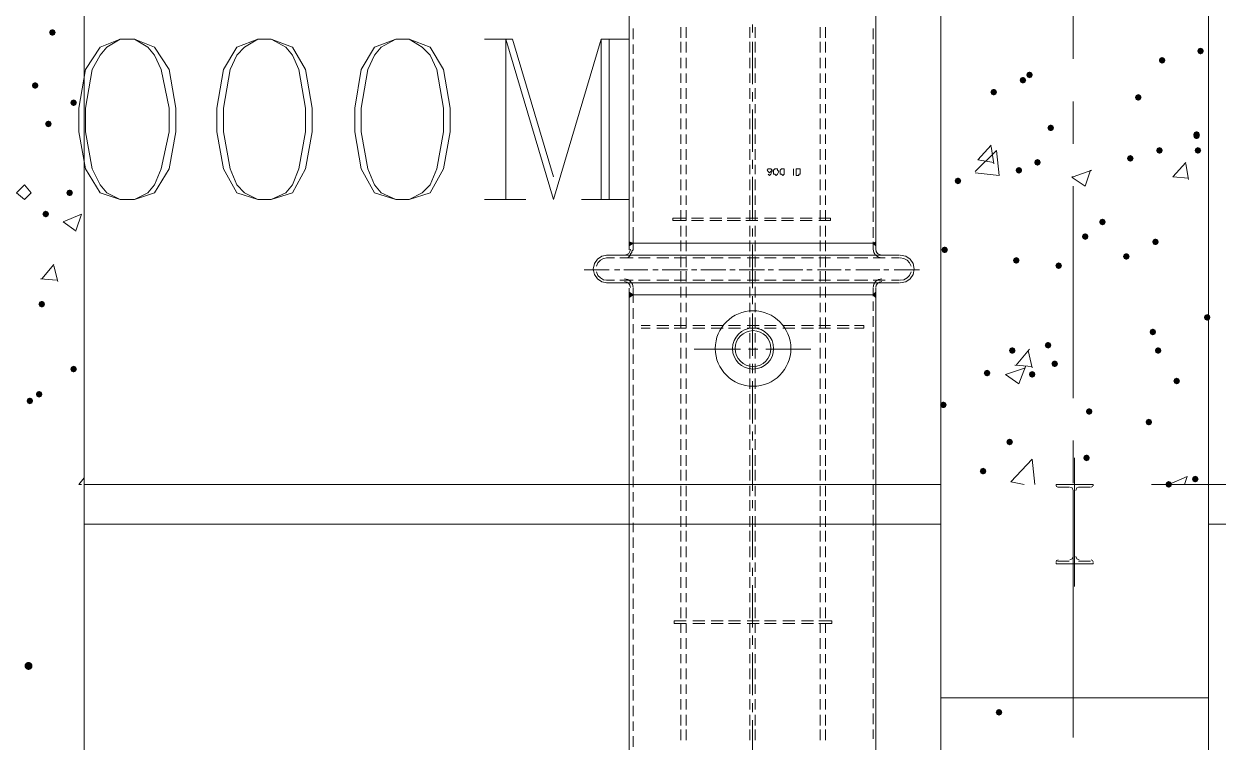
# Model space of a CAD drawing. Header units: millimetres. Extents: x 29 to 95071, y 20 to 67221.
# Drawn here: x 6480 to 10945, y 31690 to 34376 of the extents above; entities that cross this region are included whole.
import ezdxf

# ---------------------------------------------------------------- set-up
doc = ezdxf.new("R2010")
doc.units = ezdxf.units.MM

msp = doc.modelspace()

# ---------------------------------------------------------------- hatches: boundary and pattern name
h = msp.add_hatch(color=7)
h.dxf.hatch_style = 2
h.paths.add_polyline_path([(6586.6, 34331.4), (6577.9, 34335.1), (6574.2, 34343.8), (6577.9, 34352.6), (6586.6, 34356.2), (6595.4, 34352.6), (6599, 34343.8), (6595.4, 34335.1)])
h = msp.add_hatch(color=7)
h.dxf.hatch_style = 2
h.paths.add_polyline_path([(10735.2, 34227.3), (10726.5, 34231), (10722.8, 34239.7), (10726.5, 34248.5), (10735.2, 34252.1), (10744, 34248.5), (10747.6, 34239.7), (10744, 34231)])
h = msp.add_hatch(color=7)
h.dxf.hatch_style = 2
h.paths.add_polyline_path([(10879, 34262), (10870.2, 34265.7), (10866.6, 34274.4), (10870.2, 34283.2), (10879, 34286.8), (10887.7, 34283.2), (10891.4, 34274.4), (10887.7, 34265.7)])
h = msp.add_hatch(color=7)
h.dxf.hatch_style = 2
h.paths.add_polyline_path([(6522.2, 34133.2), (6513.4, 34136.8), (6509.8, 34145.6), (6513.4, 34154.3), (6522.2, 34157.9), (6530.9, 34154.3), (6534.6, 34145.6), (6530.9, 34136.8)])
h = msp.add_hatch(color=7)
h.dxf.hatch_style = 2
h.paths.add_polyline_path([(10214.8, 34153), (10206, 34156.6), (10202.4, 34165.4), (10206, 34174.1), (10214.8, 34177.8), (10223.5, 34174.1), (10227.2, 34165.4), (10223.5, 34156.6)])
h = msp.add_hatch(color=7)
h.dxf.hatch_style = 2
h.paths.add_polyline_path([(10239.6, 34172.8), (10230.8, 34176.5), (10227.2, 34185.2), (10230.8, 34194), (10239.6, 34197.6), (10248.3, 34194), (10252, 34185.2), (10248.3, 34176.5)])
h = msp.add_hatch(color=7)
h.dxf.hatch_style = 2
h.paths.add_polyline_path([(10105.7, 34108.4), (10097, 34112), (10093.4, 34120.8), (10097, 34129.5), (10105.7, 34133.2), (10114.5, 34129.5), (10118.1, 34120.8), (10114.5, 34112)])
h = msp.add_hatch(color=7)
h.dxf.hatch_style = 2
h.paths.add_polyline_path([(10646, 34088.6), (10637.3, 34092.2), (10633.6, 34100.9), (10637.3, 34109.7), (10646, 34113.3), (10654.8, 34109.7), (10658.4, 34100.9), (10654.8, 34092.2)])
h = msp.add_hatch(color=7)
h.dxf.hatch_style = 2
h.paths.add_polyline_path([(6665.9, 34068.7), (6657.2, 34072.4), (6653.5, 34081.1), (6657.2, 34089.9), (6665.9, 34093.5), (6674.7, 34089.9), (6678.3, 34081.1), (6674.7, 34072.4)])
h = msp.add_hatch(color=7)
h.dxf.hatch_style = 2
h.paths.add_polyline_path([(6571.7, 33989.4), (6563, 33993.1), (6559.3, 34001.8), (6563, 34010.6), (6571.7, 34014.2), (6580.5, 34010.6), (6584.1, 34001.8), (6580.5, 33993.1)])
h = msp.add_hatch(color=7)
h.dxf.hatch_style = 2
h.paths.add_polyline_path([(10318.9, 33974.6), (10310.1, 33978.2), (10306.5, 33986.9), (10310.1, 33995.7), (10318.9, 33999.3), (10327.6, 33995.7), (10331.3, 33986.9), (10327.6, 33978.2)])
h = msp.add_hatch(color=7)
h.dxf.hatch_style = 2
h.paths.add_polyline_path([(10864.1, 33949.8), (10855.3, 33953.4), (10851.7, 33962.2), (10855.3, 33970.9), (10864.1, 33974.6), (10872.9, 33970.9), (10876.5, 33962.2), (10872.9, 33953.4)])
h = msp.add_hatch(color=7)
h.dxf.hatch_style = 2
h.paths.add_polyline_path([(10864.1, 33944.8), (10855.3, 33948.5), (10851.7, 33957.2), (10855.3, 33966), (10864.1, 33969.6), (10872.9, 33966), (10876.5, 33957.2), (10872.9, 33948.5)])
h = msp.add_hatch(color=7)
h.dxf.hatch_style = 2
h.paths.add_polyline_path([(10725.3, 33890.3), (10716.6, 33893.9), (10712.9, 33902.7), (10716.6, 33911.4), (10725.3, 33915.1), (10734.1, 33911.4), (10737.7, 33902.7), (10734.1, 33893.9)])
h = msp.add_hatch(color=7)
h.dxf.hatch_style = 2
h.paths.add_polyline_path([(10869.1, 33890.3), (10860.3, 33893.9), (10856.7, 33902.7), (10860.3, 33911.4), (10869.1, 33915.1), (10877.8, 33911.4), (10881.4, 33902.7), (10877.8, 33893.9)])
h = msp.add_hatch(color=7)
h.dxf.hatch_style = 2
h.paths.add_polyline_path([(10269.3, 33845.7), (10260.6, 33849.3), (10256.9, 33858.1), (10260.6, 33866.8), (10269.3, 33870.5), (10278.1, 33866.8), (10281.7, 33858.1), (10278.1, 33849.3)])
h = msp.add_hatch(color=7)
h.dxf.hatch_style = 2
h.paths.add_polyline_path([(10616.3, 33860.6), (10607.5, 33864.2), (10603.9, 33872.9), (10607.5, 33881.7), (10616.3, 33885.3), (10625, 33881.7), (10628.7, 33872.9), (10625, 33864.2)])
h = msp.add_hatch(color=7)
h.dxf.hatch_style = 2
h.paths.add_polyline_path([(9971.9, 33776.3), (9963.2, 33779.9), (9959.5, 33788.7), (9963.2, 33797.4), (9971.9, 33801.1), (9980.7, 33797.4), (9984.3, 33788.7), (9980.7, 33779.9)])
h = msp.add_hatch(color=7)
h.dxf.hatch_style = 2
h.paths.add_polyline_path([(10199.9, 33815.9), (10191.2, 33819.6), (10187.5, 33828.3), (10191.2, 33837.1), (10199.9, 33840.7), (10208.7, 33837.1), (10212.3, 33828.3), (10208.7, 33819.6)])
h = msp.add_hatch(color=7)
h.dxf.hatch_style = 2
h.paths.add_polyline_path([(6651, 33731.7), (6642.3, 33735.3), (6638.6, 33744.1), (6642.3, 33752.8), (6651, 33756.5), (6659.8, 33752.8), (6663.4, 33744.1), (6659.8, 33735.3)])
h = msp.add_hatch(color=7)
h.dxf.hatch_style = 2
h.paths.add_polyline_path([(6561.8, 33652.4), (6553.1, 33656), (6549.4, 33664.8), (6553.1, 33673.5), (6561.8, 33677.2), (6570.6, 33673.5), (6574.2, 33664.8), (6570.6, 33656)])
h = msp.add_hatch(color=7)
h.dxf.hatch_style = 2
h.paths.add_polyline_path([(10512.2, 33622.6), (10503.4, 33626.3), (10499.8, 33635), (10503.4, 33643.8), (10512.2, 33647.4), (10520.9, 33643.8), (10524.6, 33635), (10520.9, 33626.3)])
h = msp.add_hatch(color=7)
h.dxf.hatch_style = 2
h.paths.add_polyline_path([(10447.7, 33568.1), (10439, 33571.8), (10435.4, 33580.5), (10439, 33589.3), (10447.7, 33592.9), (10456.5, 33589.3), (10460.1, 33580.5), (10456.5, 33571.8)])
h = msp.add_hatch(color=7)
h.paths.add_polyline_path([(8742.7, 33560.7), (8757.6, 33555.7), (8742.7, 33555.7)])
h.paths.add_polyline_path([(8757.6, 33555.7), (8742.7, 33555.7), (8742.7, 33545.8)])
h = msp.add_hatch(color=7)
h.paths.add_polyline_path([(9664.6, 33560.7), (9664.6, 33555.7), (9654.7, 33555.7)])
h.paths.add_polyline_path([(9664.6, 33555.7), (9654.7, 33555.7), (9664.6, 33545.8)])
h = msp.add_hatch(color=7)
h.dxf.hatch_style = 2
h.paths.add_polyline_path([(9922.4, 33518.5), (9913.6, 33522.2), (9910, 33530.9), (9913.6, 33539.7), (9922.4, 33543.3), (9931.1, 33539.7), (9934.7, 33530.9), (9931.1, 33522.2)])
h = msp.add_hatch(color=7)
h.dxf.hatch_style = 2
h.paths.add_polyline_path([(10710.4, 33548.3), (10701.7, 33551.9), (10698.1, 33560.7), (10701.7, 33569.4), (10710.4, 33573.1), (10719.2, 33569.4), (10722.8, 33560.7), (10719.2, 33551.9)])
h = msp.add_hatch(color=7)
h.dxf.hatch_style = 2
h.paths.add_polyline_path([(10190, 33478.9), (10181.3, 33482.5), (10177.6, 33491.3), (10181.3, 33500), (10190, 33503.7), (10198.8, 33500), (10202.4, 33491.3), (10198.8, 33482.5)])
h = msp.add_hatch(color=7)
h.dxf.hatch_style = 2
h.paths.add_polyline_path([(10601.4, 33493.8), (10592.7, 33497.4), (10589, 33506.2), (10592.7, 33514.9), (10601.4, 33518.5), (10610.2, 33514.9), (10613.8, 33506.2), (10610.2, 33497.4)])
h = msp.add_hatch(color=7)
h.dxf.hatch_style = 2
h.paths.add_polyline_path([(10348.6, 33459.1), (10339.9, 33462.7), (10336.2, 33471.5), (10339.9, 33480.2), (10348.6, 33483.9), (10357.4, 33480.2), (10361, 33471.5), (10357.4, 33462.7)])
h = msp.add_hatch(color=7)
h.paths.add_polyline_path([(8742.7, 33372.3), (8757.6, 33362.4), (8742.7, 33362.4)])
h.paths.add_polyline_path([(8757.6, 33362.4), (8742.7, 33362.4), (8742.7, 33352.5)])
h = msp.add_hatch(color=7)
h.paths.add_polyline_path([(9664.6, 33372.3), (9664.6, 33362.4), (9654.7, 33362.4)])
h.paths.add_polyline_path([(9664.6, 33362.4), (9654.7, 33362.4), (9664.6, 33352.5)])
h = msp.add_hatch(color=7)
h.dxf.hatch_style = 2
h.paths.add_polyline_path([(6547, 33315.3), (6538.2, 33319), (6534.6, 33327.7), (6538.2, 33336.5), (6547, 33340.1), (6555.7, 33336.5), (6559.3, 33327.7), (6555.7, 33319)])
h = msp.add_hatch(color=7)
h.dxf.hatch_style = 2
h.paths.add_polyline_path([(10903.8, 33265.8), (10895, 33269.4), (10891.4, 33278.2), (10895, 33286.9), (10903.8, 33290.5), (10912.5, 33286.9), (10916.1, 33278.2), (10912.5, 33269.4)])
h = msp.add_hatch(color=7)
h.dxf.hatch_style = 2
h.paths.add_polyline_path([(10700.5, 33211.2), (10691.8, 33214.9), (10688.1, 33223.6), (10691.8, 33232.4), (10700.5, 33236), (10709.3, 33232.4), (10712.9, 33223.6), (10709.3, 33214.9)])
h = msp.add_hatch(color=7)
h.dxf.hatch_style = 2
h.paths.add_polyline_path([(10309, 33161.7), (10300.2, 33165.3), (10296.6, 33174.1), (10300.2, 33182.8), (10309, 33186.5), (10317.7, 33182.8), (10321.4, 33174.1), (10317.7, 33165.3)])
h = msp.add_hatch(color=7)
h.dxf.hatch_style = 2
h.paths.add_polyline_path([(10175.1, 33141.9), (10166.4, 33145.5), (10162.7, 33154.2), (10166.4, 33163), (10175.1, 33166.6), (10183.9, 33163), (10187.5, 33154.2), (10183.9, 33145.5)])
h = msp.add_hatch(color=7)
h.dxf.hatch_style = 2
h.paths.add_polyline_path([(10720.4, 33141.9), (10711.6, 33145.5), (10708, 33154.2), (10711.6, 33163), (10720.4, 33166.6), (10729.1, 33163), (10732.8, 33154.2), (10729.1, 33145.5)])
h = msp.add_hatch(color=7)
h.dxf.hatch_style = 2
h.paths.add_polyline_path([(6665.9, 33072.5), (6657.2, 33076.1), (6653.5, 33084.9), (6657.2, 33093.6), (6665.9, 33097.2), (6674.7, 33093.6), (6678.3, 33084.9), (6674.7, 33076.1)])
h = msp.add_hatch(color=7)
h.dxf.hatch_style = 2
h.paths.add_polyline_path([(10333.7, 33092.3), (10325, 33095.9), (10321.4, 33104.7), (10325, 33113.4), (10333.7, 33117.1), (10342.5, 33113.4), (10346.1, 33104.7), (10342.5, 33095.9)])
h = msp.add_hatch(color=7)
h.dxf.hatch_style = 2
h.paths.add_polyline_path([(10081, 33057.6), (10072.2, 33061.2), (10068.6, 33070), (10072.2, 33078.7), (10081, 33082.4), (10089.7, 33078.7), (10093.4, 33070), (10089.7, 33061.2)])
h = msp.add_hatch(color=7)
h.dxf.hatch_style = 2
h.paths.add_polyline_path([(10249.5, 33052.6), (10240.7, 33056.3), (10237.1, 33065), (10240.7, 33073.8), (10249.5, 33077.4), (10258.2, 33073.8), (10261.9, 33065), (10258.2, 33056.3)])
h = msp.add_hatch(color=7)
h.dxf.hatch_style = 2
h.paths.add_polyline_path([(10789.8, 33027.9), (10781, 33031.5), (10777.4, 33040.2), (10781, 33049), (10789.8, 33052.6), (10798.5, 33049), (10802.1, 33040.2), (10798.5, 33031.5)])
h = msp.add_hatch(color=7)
h.dxf.hatch_style = 2
h.paths.add_polyline_path([(6537, 32978.3), (6528.3, 32981.9), (6524.6, 32990.7), (6528.3, 32999.4), (6537, 33003.1), (6545.8, 32999.4), (6549.4, 32990.7), (6545.8, 32981.9)])
h = msp.add_hatch(color=7)
h.dxf.hatch_style = 2
h.paths.add_polyline_path([(6502.3, 32953.5), (6493.6, 32957.1), (6490, 32965.9), (6493.6, 32974.6), (6502.3, 32978.3), (6511.1, 32974.6), (6514.7, 32965.9), (6511.1, 32957.1)])
h = msp.add_hatch(color=7)
h.dxf.hatch_style = 2
h.paths.add_polyline_path([(9917.4, 32938.6), (9908.6, 32942.3), (9905, 32951), (9908.6, 32959.8), (9917.4, 32963.4), (9926.2, 32959.8), (9929.8, 32951), (9926.2, 32942.3)])
h = msp.add_hatch(color=7)
h.dxf.hatch_style = 2
h.paths.add_polyline_path([(10462.6, 32913.9), (10453.9, 32917.5), (10450.2, 32926.2), (10453.9, 32935), (10462.6, 32938.6), (10471.4, 32935), (10475, 32926.2), (10471.4, 32917.5)])
h = msp.add_hatch(color=7)
h.dxf.hatch_style = 2
h.paths.add_polyline_path([(10685.7, 32874.2), (10676.9, 32877.8), (10673.3, 32886.6), (10676.9, 32895.3), (10685.7, 32899), (10694.4, 32895.3), (10698.1, 32886.6), (10694.4, 32877.8)])
h = msp.add_hatch(color=7)
h.dxf.hatch_style = 2
h.paths.add_polyline_path([(10165.2, 32799.9), (10156.5, 32803.5), (10152.8, 32812.2), (10156.5, 32821), (10165.2, 32824.6), (10174, 32821), (10177.6, 32812.2), (10174, 32803.5)])
h = msp.add_hatch(color=7)
h.dxf.hatch_style = 2
h.paths.add_polyline_path([(10452.7, 32740.4), (10444, 32744), (10440.3, 32752.8), (10444, 32761.5), (10452.7, 32765.2), (10461.5, 32761.5), (10465.1, 32752.8), (10461.5, 32744)])
h = msp.add_hatch(color=7)
h.dxf.hatch_style = 2
h.paths.add_polyline_path([(10066.1, 32690.8), (10057.3, 32694.4), (10053.7, 32703.2), (10057.3, 32711.9), (10066.1, 32715.6), (10074.8, 32711.9), (10078.5, 32703.2), (10074.8, 32694.4)])
h = msp.add_hatch(color=7)
h.dxf.hatch_style = 2
h.paths.add_polyline_path([(10859.1, 32661.1), (10850.4, 32664.7), (10846.8, 32673.5), (10850.4, 32682.2), (10859.1, 32685.9), (10867.9, 32682.2), (10871.5, 32673.5), (10867.9, 32664.7)])
h = msp.add_hatch(color=7)
h.dxf.hatch_style = 2
h.paths.add_polyline_path([(10760, 32641.2), (10751.3, 32644.9), (10747.6, 32653.6), (10751.3, 32662.4), (10760, 32666), (10768.8, 32662.4), (10772.4, 32653.6), (10768.8, 32644.9)])
h = msp.add_hatch(color=7)
edge = h.paths.add_edge_path()
edge.add_arc((6497.4, 31974.6), 14.9, 0, 360)
h = msp.add_hatch(color=7)
h.dxf.hatch_style = 2
h.paths.add_polyline_path([(10125.6, 31788.7), (10116.8, 31792.4), (10113.2, 31801.1), (10116.8, 31809.9), (10125.6, 31813.5), (10134.3, 31809.9), (10138, 31801.1), (10134.3, 31792.4)])

# ---------------------------------------------------------------- linework, layer by layer
at = {"color": 7, "lineweight": 0}
for points in [[(6705.6, 32653.6), (6705.6, 42705.5)], [(9907.5, 32653.6), (9907.5, 42705.5)], [(10908.7, 32653.6), (10908.7, 42705.5)], [(8742.7, 35320.3), (8742.7, 33530.9)], [(9664.6, 33530.9), (9664.6, 35320.3)], [(10403.1, 34244.7), (10403.1, 35042.7)], [(8757.6, 34358.7), (8757.6, 34319)], [(8936, 34363.6), (8936, 34324)], [(8955.8, 34363.6), (8955.8, 34324)], [(9193.7, 34363.6), (9193.7, 34324)], [(9203.7, 34343.8), (9203.7, 34373.6)], [(9213.6, 34363.6), (9213.6, 34324)], [(9456.4, 34363.6), (9456.4, 34324)], [(9476.3, 34363.6), (9476.3, 34324)], [(9654.7, 34358.7), (9654.7, 34319)], [(6839.4, 34319), (6765, 34289.3), (6710.5, 34205), (6685.7, 34061.3), (6685.7, 33972.1), (6710.5, 33833.3), (6765, 33744.1), (6839.4, 33719.3), (6893.9, 33719.3), (6968.3, 33744.1), (7022.8, 33833.3), (7047.6, 33972.1), (7047.6, 34061.3), (7022.8, 34205), (6968.3, 34289.3), (6893.9, 34319), (6839.4, 34319), (6789.8, 34289.3), (6765, 34259.6), (6735.3, 34205), (6710.5, 34061.3), (6710.5, 33972.1), (6735.3, 33833.3), (6765, 33773.8), (6789.8, 33744.1), (6839.4, 33719.3)], [(6893.9, 33719.3), (6943.5, 33744.1), (6968.3, 33773.8), (6993, 33833.3), (7022.8, 33972.1), (7022.8, 34061.3), (6993, 34205), (6968.3, 34259.6), (6943.5, 34289.3), (6893.9, 34319)], [(7354.9, 34319), (7275.6, 34289.3), (7226, 34205), (7201.2, 34061.3), (7201.2, 33972.1), (7226, 33833.3), (7275.6, 33744.1), (7354.9, 33719.3), (7404.4, 33719.3), (7483.7, 33744.1), (7533.3, 33833.3), (7558.1, 33972.1), (7558.1, 34061.3), (7533.3, 34205), (7483.7, 34289.3), (7404.4, 34319), (7354.9, 34319), (7305.3, 34289.3), (7275.6, 34259.6), (7250.8, 34205), (7226, 34061.3), (7226, 33972.1), (7250.8, 33833.3), (7275.6, 33773.8), (7305.3, 33744.1), (7354.9, 33719.3)], [(7404.4, 33719.3), (7459, 33744.1), (7483.7, 33773.8), (7508.5, 33833.3), (7533.3, 33972.1), (7533.3, 34061.3), (7508.5, 34205), (7483.7, 34259.6), (7459, 34289.3), (7404.4, 34319)], [(7870.3, 34319), (7791, 34289.3), (7741.5, 34205), (7716.7, 34061.3), (7716.7, 33972.1), (7741.5, 33833.3), (7791, 33744.1), (7870.3, 33719.3), (7919.9, 33719.3), (7999.2, 33744.1), (8048.8, 33833.3), (8073.6, 33972.1), (8073.6, 34061.3), (8048.8, 34205), (7999.2, 34289.3), (7919.9, 34319), (7870.3, 34319), (7815.8, 34289.3), (7791, 34259.6), (7766.3, 34205), (7741.5, 34061.3), (7741.5, 33972.1), (7766.3, 33833.3), (7791, 33773.8), (7815.8, 33744.1), (7870.3, 33719.3)], [(7919.9, 33719.3), (7969.5, 33744.1), (7999.2, 33773.8), (8024, 33833.3), (8048.8, 33972.1), (8048.8, 34061.3), (8024, 34205), (7999.2, 34259.6), (7969.5, 34289.3), (7919.9, 34319)], [(8202.4, 34319), (8306.5, 34319)], [(8281.7, 34319), (8281.7, 33719.3)], [(8281.7, 34319), (8460.2, 33719.3), (8638.6, 34319), (8638.6, 33719.3)], [(8306.5, 34319), (8460.2, 33803.6)], [(8638.6, 34319), (8742.7, 34319)], [(8668.4, 34319), (8668.4, 33719.3)], [(8757.6, 34299.2), (8757.6, 34264.5)], [(8936, 34309.1), (8936, 34269.5)], [(8955.8, 34309.1), (8955.8, 34269.5)], [(9193.7, 34309.1), (9193.7, 34269.5)], [(9203.7, 34150.5), (9203.7, 34309.1)], [(9213.6, 34309.1), (9213.6, 34269.5)], [(9456.4, 34309.1), (9456.4, 34269.5)], [(9476.3, 34309.1), (9476.3, 34269.5)], [(9654.7, 34299.2), (9654.7, 34264.5)], [(8757.6, 34244.7), (8757.6, 34205)], [(8936, 34249.6), (8936, 34210)], [(8955.8, 34249.6), (8955.8, 34210)], [(9193.7, 34249.6), (9193.7, 34210)], [(9213.6, 34249.6), (9213.6, 34210)], [(9456.4, 34249.6), (9456.4, 34210)], [(9476.3, 34249.6), (9476.3, 34210)], [(9654.7, 34244.7), (9654.7, 34205)], [(8757.6, 34185.2), (8757.6, 34150.5)], [(8936, 34190.2), (8936, 34155.5)], [(8955.8, 34190.2), (8955.8, 34155.5)], [(9193.7, 34190.2), (9193.7, 34155.5)], [(9213.6, 34190.2), (9213.6, 34155.5)], [(9456.4, 34190.2), (9456.4, 34155.5)], [(9476.3, 34190.2), (9476.3, 34155.5)], [(9654.7, 34185.2), (9654.7, 34150.5)], [(8757.6, 34130.7), (8757.6, 34091)], [(8936, 34135.6), (8936, 34096)], [(8955.8, 34135.6), (8955.8, 34096)], [(9193.7, 34135.6), (9193.7, 34096)], [(9203.7, 34086.1), (9203.7, 34120.8)], [(9213.6, 34135.6), (9213.6, 34096)], [(9456.4, 34135.6), (9456.4, 34096)], [(9476.3, 34135.6), (9476.3, 34096)], [(9654.7, 34130.7), (9654.7, 34091)], [(8757.6, 34071.2), (8757.6, 34036.5)], [(8936, 34076.2), (8936, 34041.5)], [(8955.8, 34076.2), (8955.8, 34041.5)], [(9193.7, 34076.2), (9193.7, 34041.5)], [(9213.6, 34076.2), (9213.6, 34041.5)], [(9456.4, 34076.2), (9456.4, 34041.5)], [(9476.3, 34076.2), (9476.3, 34041.5)], [(9654.7, 34071.2), (9654.7, 34036.5)], [(10403.1, 33927.5), (10403.1, 34086.1)], [(8936, 34021.6), (8936, 33982)], [(8955.8, 34021.6), (8955.8, 33982)], [(9193.7, 34021.6), (9193.7, 33982)], [(9203.7, 33897.7), (9203.7, 34056.3)], [(9213.6, 34021.6), (9213.6, 33982)], [(9456.4, 34021.6), (9456.4, 33982)], [(9476.3, 34021.6), (9476.3, 33982)], [(8757.6, 34016.7), (8757.6, 33977)], [(9654.7, 34016.7), (9654.7, 33977)], [(8757.6, 33957.2), (8757.6, 33922.5)], [(8936, 33962.2), (8936, 33927.5)], [(8955.8, 33962.2), (8955.8, 33927.5)], [(9193.7, 33962.2), (9193.7, 33927.5)], [(9213.6, 33962.2), (9213.6, 33927.5)], [(9456.4, 33962.2), (9456.4, 33927.5)], [(9476.3, 33962.2), (9476.3, 33927.5)], [(9654.7, 33957.2), (9654.7, 33922.5)], [(8757.6, 33902.7), (8757.6, 33863)], [(8936, 33907.6), (8936, 33868)], [(8955.8, 33907.6), (8955.8, 33868)], [(9193.7, 33907.6), (9193.7, 33868)], [(9213.6, 33907.6), (9213.6, 33868)], [(9456.4, 33907.6), (9456.4, 33868)], [(9476.3, 33907.6), (9476.3, 33868)], [(9654.7, 33902.7), (9654.7, 33863)], [(10036.4, 33823.4), (10115.7, 33902.7)], [(10046.3, 33868), (10095.8, 33922.5)], [(10105.7, 33853.1), (10095.8, 33917.6)], [(10125.6, 33808.5), (10115.7, 33902.7)], [(8757.6, 33843.2), (8757.6, 33808.5)], [(8936, 33848.2), (8936, 33813.5)], [(8955.8, 33848.2), (8955.8, 33813.5)], [(9193.7, 33848.2), (9193.7, 33813.5)], [(9203.7, 33833.3), (9203.7, 33868)], [(9213.6, 33848.2), (9213.6, 33813.5)], [(9456.4, 33848.2), (9456.4, 33813.5)], [(9476.3, 33848.2), (9476.3, 33813.5)], [(9654.7, 33843.2), (9654.7, 33808.5)], [(10046.3, 33868), (10105.7, 33858.1)], [(10774.9, 33803.6), (10824.4, 33858.1)], [(10834.4, 33793.6), (10824.4, 33853.1)], [(9203.7, 33644.9), (9203.7, 33803.6)], [(9278, 33828.3), (9273, 33823.4), (9268.1, 33818.4), (9263.1, 33823.4), (9258.2, 33828.3), (9263.1, 33833.3), (9268.1, 33833.3), (9273, 33833.3), (9278, 33828.3), (9278, 33823.4), (9273, 33813.5), (9268.1, 33808.5), (9263.1, 33813.5)], [(9357.3, 33833.3), (9357.3, 33808.5)], [(10036.4, 33818.4), (10125.6, 33808.5)], [(10398.2, 33803.6), (10403.1, 33803.6), (10472.5, 33828.3)], [(10398.2, 33803.6), (10403.1, 33798.6), (10447.7, 33768.9)], [(10447.7, 33768.9), (10467.6, 33828.3)], [(10774.9, 33803.6), (10834.4, 33798.6)], [(8757.6, 33788.7), (8757.6, 33749)], [(8936, 33793.6), (8936, 33754)], [(8955.8, 33793.6), (8955.8, 33754)], [(9193.7, 33793.6), (9193.7, 33754)], [(9213.6, 33793.6), (9213.6, 33754)], [(9456.4, 33793.6), (9456.4, 33754)], [(9476.3, 33793.6), (9476.3, 33754)], [(9654.7, 33788.7), (9654.7, 33749)], [(10403.1, 32975.8), (10403.1, 33768.9)], [(8202.4, 33719.3), (8356.1, 33719.3)], [(8564.3, 33719.3), (8742.7, 33719.3)], [(8757.6, 33729.2), (8757.6, 33689.6)], [(8936, 33734.2), (8936, 33699.5)], [(8955.8, 33734.2), (8955.8, 33699.5)], [(9193.7, 33734.2), (9193.7, 33699.5)], [(9213.6, 33734.2), (9213.6, 33699.5)], [(9456.4, 33734.2), (9456.4, 33699.5)], [(9476.3, 33734.2), (9476.3, 33699.5)], [(9654.7, 33729.2), (9654.7, 33689.6)], [(6626.3, 33635), (6695.6, 33664.8)], [(6675.8, 33605.3), (6695.6, 33664.8)], [(8757.6, 33674.7), (8757.6, 33635)], [(8936, 33679.6), (8936, 33640)], [(8955.8, 33679.6), (8955.8, 33640)], [(9193.7, 33679.6), (9193.7, 33640)], [(9213.6, 33679.6), (9213.6, 33640)], [(9456.4, 33679.6), (9456.4, 33640)], [(9476.3, 33679.6), (9476.3, 33640)], [(9654.7, 33674.7), (9654.7, 33635)], [(6626.3, 33635), (6675.8, 33600.3)], [(8906.3, 33649.9), (8955.8, 33649.9)], [(8906.3, 33649.9), (8906.3, 33640)], [(8906.3, 33640), (8955.8, 33640)], [(8936, 33620.2), (8936, 33580.5)], [(8955.8, 33620.2), (8955.8, 33580.5)], [(8975.7, 33649.9), (9020.3, 33649.9)], [(8975.7, 33640), (9020.3, 33640)], [(9045, 33649.9), (9089.7, 33649.9)], [(9045, 33640), (9089.7, 33640)], [(9109.5, 33649.9), (9159, 33649.9)], [(9109.5, 33640), (9159, 33640)], [(9178.9, 33649.9), (9223.5, 33649.9)], [(9178.9, 33640), (9223.5, 33640)], [(9193.7, 33620.2), (9193.7, 33580.5)], [(9213.6, 33620.2), (9213.6, 33580.5)], [(9248.3, 33649.9), (9292.9, 33649.9)], [(9248.3, 33640), (9292.9, 33640)], [(9312.7, 33649.9), (9357.3, 33649.9)], [(9312.7, 33640), (9357.3, 33640)], [(9382.1, 33649.9), (9426.7, 33649.9)], [(9382.1, 33640), (9426.7, 33640)], [(9451.5, 33649.9), (9496.1, 33649.9)], [(9451.5, 33640), (9496.1, 33640)], [(9456.4, 33620.2), (9456.4, 33580.5)], [(9476.3, 33620.2), (9476.3, 33580.5)], [(9496.1, 33649.9), (9496.1, 33640)], [(8757.6, 33615.2), (8757.6, 33575.5)], [(8757.6, 33575.5), (8757.6, 33555.7)], [(9203.7, 33580.5), (9203.7, 33610.2)], [(9654.7, 33615.2), (9654.7, 33575.5)], [(8722.9, 33501.2), (8732.8, 33501.2), (8737.7, 33501.2), (8742.7, 33506.2), (8747.7, 33511.1), (8747.7, 33516.1), (8752.6, 33521), (8752.6, 33526), (8757.6, 33530.9)], [(8725.4, 33511.1), (8734, 33512.9), (8741.1, 33517.6), (8745.9, 33524.7), (8747.7, 33533.4)], [(8742.7, 33560.7), (8757.6, 33555.7), (8742.7, 33545.8)], [(9664.6, 33555.7), (8742.7, 33555.7)], [(8757.6, 33560.7), (8757.6, 33530.9)], [(8936, 33565.6), (8936, 33526)], [(8955.8, 33565.6), (8955.8, 33526)], [(9193.7, 33565.6), (9193.7, 33526)], [(9203.7, 33387.2), (9203.7, 33550.8)], [(9213.6, 33565.6), (9213.6, 33526)], [(9456.4, 33565.6), (9456.4, 33526)], [(9476.3, 33565.6), (9476.3, 33526)], [(9654.7, 33560.7), (9654.7, 33530.9)], [(9664.6, 33560.7), (9654.7, 33555.7), (9664.6, 33545.8)], [(9654.7, 33533.4), (9657.2, 33520.9), (9664.1, 33510.6), (9674.4, 33503.7), (9686.9, 33501.2)], [(9664.6, 33533.4), (9666.4, 33524.7), (9671.1, 33517.6), (9678.2, 33512.9), (9686.9, 33511.1)], [(8660.9, 33511.1), (8640.7, 33507), (8624.1, 33495.9), (8613, 33479.3), (8608.9, 33459.1), (8613, 33438.8), (8624.1, 33422.3), (8640.7, 33411.1), (8660.9, 33407)], [(8661.1, 33501.2), (8647.3, 33498.9), (8635.3, 33492.5), (8626, 33482.7), (8620.2, 33470)], [(9674.5, 33511.1), (9753.8, 33511.1), (8658.4, 33511.1), (8732.8, 33511.1)], [(8688.2, 33501.2), (8658.4, 33501.2)], [(8757.6, 33501.2), (8708, 33501.2)], [(8822, 33501.2), (8777.4, 33501.2)], [(8891.4, 33501.2), (8846.8, 33501.2)], [(8955.8, 33501.2), (8911.2, 33501.2)], [(8936, 33506.2), (8936, 33466.5)], [(8955.8, 33506.2), (8955.8, 33466.5)], [(9025.2, 33501.2), (8980.6, 33501.2)], [(9094.6, 33501.2), (9050, 33501.2)], [(9159, 33501.2), (9114.4, 33501.2)], [(9228.4, 33501.2), (9183.8, 33501.2)], [(9193.7, 33506.2), (9193.7, 33466.5)], [(9213.6, 33506.2), (9213.6, 33466.5)], [(9292.9, 33501.2), (9248.3, 33501.2)], [(9362.3, 33501.2), (9317.7, 33501.2)], [(9431.7, 33501.2), (9387, 33501.2)], [(9496.1, 33501.2), (9451.5, 33501.2)], [(9456.4, 33506.2), (9456.4, 33466.5)], [(9476.3, 33506.2), (9476.3, 33466.5)], [(9565.5, 33501.2), (9520.9, 33501.2)], [(9634.9, 33501.2), (9585.3, 33501.2)], [(9699.3, 33501.2), (9654.7, 33501.2)], [(9753.8, 33501.2), (9724.1, 33501.2)], [(9797, 33470), (9791.2, 33482.7), (9781.9, 33492.5), (9769.9, 33498.9), (9756.2, 33501.2)], [(9756.3, 33407), (9776.6, 33411.1), (9793.1, 33422.3), (9804.3, 33438.8), (9808.4, 33459.1), (9804.3, 33479.3), (9793.1, 33495.9), (9776.6, 33507), (9756.3, 33511.1)], [(6547, 33421.9), (6591.6, 33476.4)], [(6606.4, 33412), (6591.6, 33471.5)], [(8668.4, 33456.6), (8574.2, 33456.6)], [(8620.3, 33448), (8626, 33435.4), (8635.3, 33425.6), (8647.2, 33419.2), (8660.9, 33416.9)], [(8708, 33456.6), (8688.2, 33456.6)], [(8812.1, 33456.6), (8722.9, 33456.6)], [(8851.7, 33456.6), (8831.9, 33456.6)], [(8960.8, 33456.6), (8866.6, 33456.6)], [(8936, 33451.6), (8936, 33412)], [(8955.8, 33451.6), (8955.8, 33412)], [(8995.5, 33456.6), (8975.7, 33456.6)], [(9104.5, 33456.6), (9010.4, 33456.6)], [(9139.2, 33456.6), (9119.4, 33456.6)], [(9248.3, 33456.6), (9154.1, 33456.6)], [(9193.7, 33451.6), (9193.7, 33412)], [(9213.6, 33451.6), (9213.6, 33412)], [(9283, 33456.6), (9263.1, 33456.6)], [(9392, 33456.6), (9302.8, 33456.6)], [(9426.7, 33456.6), (9406.9, 33456.6)], [(9535.7, 33456.6), (9446.5, 33456.6)], [(9456.4, 33451.6), (9456.4, 33412)], [(9476.3, 33451.6), (9476.3, 33412)], [(9570.4, 33456.6), (9550.6, 33456.6)], [(9679.5, 33456.6), (9590.3, 33456.6)], [(9714.2, 33456.6), (9694.4, 33456.6)], [(9828.2, 33456.6), (9734, 33456.6)], [(9756.3, 33416.9), (9770, 33419.2), (9781.9, 33425.6), (9791.2, 33435.4), (9797, 33448)], [(6542, 33421.9), (6601.5, 33416.9)], [(8688.2, 33416.9), (8658.4, 33416.9)], [(9674.5, 33407), (9753.8, 33407), (8658.4, 33407), (8732.8, 33407)], [(8757.6, 33416.9), (8708, 33416.9)], [(8757.6, 33389.6), (8755.1, 33402), (8748.1, 33412.5), (8737.6, 33419.5), (8725.2, 33421.9)], [(8747.7, 33389.7), (8745.9, 33398.4), (8741.1, 33405.5), (8734, 33410.2), (8725.4, 33412)], [(8822, 33416.9), (8777.4, 33416.9)], [(8891.4, 33416.9), (8846.8, 33416.9)], [(8955.8, 33416.9), (8911.2, 33416.9)], [(9025.2, 33416.9), (8980.6, 33416.9)], [(9094.6, 33416.9), (9050, 33416.9)], [(9159, 33416.9), (9114.4, 33416.9)], [(9228.4, 33416.9), (9183.8, 33416.9)], [(9292.9, 33416.9), (9248.3, 33416.9)], [(9362.3, 33416.9), (9317.7, 33416.9)], [(9431.7, 33416.9), (9387, 33416.9)], [(9496.1, 33416.9), (9451.5, 33416.9)], [(9565.5, 33416.9), (9520.9, 33416.9)], [(9634.9, 33416.9), (9585.3, 33416.9)], [(9687, 33421.9), (9674.6, 33419.5), (9664.1, 33412.5), (9657.1, 33402), (9654.7, 33389.6)], [(9699.3, 33416.9), (9654.7, 33416.9)], [(9686.9, 33412), (9678.2, 33410.2), (9671.1, 33405.5), (9666.4, 33398.4), (9664.6, 33389.7)], [(9753.8, 33416.9), (9724.1, 33416.9)], [(8742.7, 33387.2), (8742.7, 31449.2)], [(8742.7, 33372.3), (8757.6, 33362.4), (8742.7, 33352.5)], [(9664.6, 33362.4), (8742.7, 33362.4)], [(8757.6, 33387.2), (8757.6, 33347.5)], [(8757.6, 33332.7), (8757.6, 33362.4)], [(8936, 33392.2), (8936, 33352.5)], [(8955.8, 33392.2), (8955.8, 33352.5)], [(9193.7, 33392.2), (9193.7, 33352.5)], [(9203.7, 33327.7), (9203.7, 33357.5)], [(9213.6, 33392.2), (9213.6, 33352.5)], [(9456.4, 33392.2), (9456.4, 33352.5)], [(9476.3, 33392.2), (9476.3, 33352.5)], [(9654.7, 33387.2), (9654.7, 33357.5)], [(9664.6, 33372.3), (9654.7, 33362.4), (9664.6, 33352.5)], [(9664.6, 31483.9), (9664.6, 33074.9), (9664.6, 33387.2)], [(8757.6, 33273.2), (8757.6, 33312.9)], [(8936, 33332.7), (8936, 33298)], [(8955.8, 33332.7), (8955.8, 33298)], [(9193.7, 33332.7), (9193.7, 33298)], [(9213.6, 33332.7), (9213.6, 33298)], [(9456.4, 33332.7), (9456.4, 33298)], [(9476.3, 33332.7), (9476.3, 33298)], [(9654.7, 33337.6), (9654.7, 33302.9)], [(8936, 33278.2), (8936, 33238.5)], [(8955.8, 33278.2), (8955.8, 33238.5)], [(9193.7, 33278.2), (9193.7, 33238.5)], [(9203.7, 33134.4), (9203.7, 33293)], [(9213.6, 33278.2), (9213.6, 33238.5)], [(9456.4, 33278.2), (9456.4, 33238.5)], [(9476.3, 33278.2), (9476.3, 33238.5)], [(9654.7, 33283.1), (9654.7, 33243.5)], [(8757.6, 33218.7), (8757.6, 33253.4)], [(8787.3, 33248.4), (8822, 33248.4)], [(8787.3, 33238.5), (8822, 33238.5)], [(8846.8, 33248.4), (8891.4, 33248.4)], [(8846.8, 33238.5), (8891.4, 33238.5)], [(8911.2, 33248.4), (8955.8, 33248.4)], [(8911.2, 33238.5), (8955.8, 33238.5)], [(8936, 33218.7), (8936, 33184)], [(8955.8, 33218.7), (8955.8, 33184)], [(8980.6, 33248.4), (9025.2, 33248.4)], [(8980.6, 33238.5), (9025.2, 33238.5)], [(9050, 33248.4), (9094.6, 33248.4)], [(9050, 33238.5), (9094.6, 33238.5)], [(9114.4, 33248.4), (9159, 33248.4)], [(9114.4, 33238.5), (9159, 33238.5)], [(9183.8, 33248.4), (9228.4, 33248.4)], [(9183.8, 33238.5), (9228.4, 33238.5)], [(9193.7, 33218.7), (9193.7, 33184)], [(9213.6, 33218.7), (9213.6, 33184)], [(9248.3, 33248.4), (9292.9, 33248.4)], [(9248.3, 33238.5), (9292.9, 33238.5)], [(9317.7, 33248.4), (9362.3, 33248.4)], [(9317.7, 33238.5), (9362.3, 33238.5)], [(9387, 33248.4), (9431.7, 33248.4)], [(9387, 33238.5), (9431.7, 33238.5)], [(9451.5, 33248.4), (9496.1, 33248.4)], [(9451.5, 33238.5), (9496.1, 33238.5)], [(9456.4, 33218.7), (9456.4, 33184)], [(9476.3, 33218.7), (9476.3, 33184)], [(9520.9, 33248.4), (9565.5, 33248.4)], [(9520.9, 33238.5), (9565.5, 33238.5)], [(9585.3, 33248.4), (9620, 33248.4)], [(9585.3, 33238.5), (9620, 33238.5)], [(9654.7, 33223.6), (9654.7, 33184)], [(8757.6, 33159.2), (8757.6, 33198.9)], [(8757.6, 33104.7), (8757.6, 33139.4)], [(8936, 33164.2), (8936, 33124.5)], [(8955.8, 33164.2), (8955.8, 33124.5)], [(8985.6, 33159.2), (9159, 33159.2)], [(9188.8, 33159.2), (9223.5, 33159.2)], [(9193.7, 33164.2), (9193.7, 33124.5)], [(9213.6, 33164.2), (9213.6, 33124.5)], [(9253.2, 33159.2), (9421.7, 33159.2)], [(9456.4, 33164.2), (9456.4, 33124.5)], [(9476.3, 33164.2), (9476.3, 33124.5)], [(9654.7, 33169.1), (9654.7, 33129.5)], [(10190, 33099.7), (10239.6, 33159.2)], [(10249.5, 33089.8), (10234.6, 33154.2)], [(8757.6, 33045.2), (8757.6, 33084.9)], [(8936, 33104.7), (8936, 33070)], [(8955.8, 33104.7), (8955.8, 33070)], [(9193.7, 33104.7), (9193.7, 33070)], [(9203.7, 33070), (9203.7, 33104.7)], [(9213.6, 33104.7), (9213.6, 33070)], [(9456.4, 33104.7), (9456.4, 33070)], [(9476.3, 33104.7), (9476.3, 33070)], [(9654.7, 33109.6), (9654.7, 33070)], [(10150.4, 33065), (10224.7, 33089.8)], [(10185.1, 33099.7), (10249.5, 33094.8)], [(10199.9, 33030.3), (10224.7, 33094.8)], [(8936, 33050.2), (8936, 33010.5)], [(8955.8, 33050.2), (8955.8, 33010.5)], [(9193.7, 33050.2), (9193.7, 33010.5)], [(9203.7, 32881.6), (9203.7, 33040.2)], [(9213.6, 33050.2), (9213.6, 33010.5)], [(9456.4, 33050.2), (9456.4, 33010.5)], [(9476.3, 33050.2), (9476.3, 33010.5)], [(9654.7, 33055.1), (9654.7, 33015.5)], [(10150.4, 33065), (10199.9, 33030.3)], [(8757.6, 32985.7), (8757.6, 33025.4)], [(9654.7, 32995.6), (9654.7, 32956)], [(8757.6, 32931.2), (8757.6, 32970.9)], [(8936, 32990.7), (8936, 32956)], [(8955.8, 32990.7), (8955.8, 32956)], [(9193.7, 32990.7), (9193.7, 32956)], [(9213.6, 32990.7), (9213.6, 32956)], [(9456.4, 32990.7), (9456.4, 32956)], [(9476.3, 32990.7), (9476.3, 32956)], [(8757.6, 32871.7), (8757.6, 32911.4)], [(8936, 32936.2), (8936, 32896.5)], [(8955.8, 32936.2), (8955.8, 32896.5)], [(9193.7, 32936.2), (9193.7, 32896.5)], [(9213.6, 32936.2), (9213.6, 32896.5)], [(9456.4, 32936.2), (9456.4, 32896.5)], [(9476.3, 32936.2), (9476.3, 32896.5)], [(9654.7, 32941.1), (9654.7, 32901.5)], [(8936, 32876.7), (8936, 32842)], [(8955.8, 32876.7), (8955.8, 32842)], [(9193.7, 32876.7), (9193.7, 32842)], [(9213.6, 32876.7), (9213.6, 32842)], [(9456.4, 32876.7), (9456.4, 32842)], [(9476.3, 32876.7), (9476.3, 32842)], [(9654.7, 32881.6), (9654.7, 32842)], [(8757.6, 32817.2), (8757.6, 32856.9)], [(8936, 32822.2), (8936, 32782.5)], [(8955.8, 32822.2), (8955.8, 32782.5)], [(9193.7, 32822.2), (9193.7, 32782.5)], [(9203.7, 32817.2), (9203.7, 32851.9)], [(9213.6, 32822.2), (9213.6, 32782.5)], [(9456.4, 32822.2), (9456.4, 32782.5)], [(9476.3, 32822.2), (9476.3, 32782.5)], [(9654.7, 32822.2), (9654.7, 32787.5)], [(10403.1, 32658.6), (10403.1, 32817.2)], [(8757.6, 32757.7), (8757.6, 32797.4)], [(9203.7, 32628.9), (9203.7, 32787.5)], [(8757.6, 32703.2), (8757.6, 32742.9)], [(8936, 32762.7), (8936, 32723)], [(8955.8, 32762.7), (8955.8, 32723)], [(9193.7, 32762.7), (9193.7, 32723)], [(9213.6, 32762.7), (9213.6, 32723)], [(9456.4, 32762.7), (9456.4, 32723)], [(9476.3, 32762.7), (9476.3, 32723)], [(9654.7, 32767.6), (9654.7, 32728)], [(10170.2, 32663.5), (10249.5, 32747.8), (10259.4, 32653.6)], [(10408.1, 32272), (10408.1, 32752.8)], [(8757.6, 32643.7), (8757.6, 32683.4)], [(8936, 32708.2), (8936, 32668.5)], [(8955.8, 32708.2), (8955.8, 32668.5)], [(9193.7, 32708.2), (9193.7, 32668.5)], [(9213.6, 32708.2), (9213.6, 32668.5)], [(9456.4, 32708.2), (9456.4, 32668.5)], [(9476.3, 32708.2), (9476.3, 32668.5)], [(9654.7, 32708.2), (9654.7, 32673.5)], [(10760, 32653.6), (10829.4, 32683.4)], [(10819.5, 32653.6), (10829.4, 32683.4)], [(6685.7, 32653.6), (6705.6, 32678.4)], [(6685.7, 32653.6), (6695.6, 32653.6)], [(6705.6, 26656.2), (6705.6, 32653.6)], [(9907.5, 32653.6), (6705.6, 32653.6)], [(8936, 32648.7), (8936, 32609)], [(8955.8, 32648.7), (8955.8, 32609)], [(9193.7, 32648.7), (9193.7, 32609)], [(9213.6, 32648.7), (9213.6, 32609)], [(9456.4, 32648.7), (9456.4, 32609)], [(9476.3, 32648.7), (9476.3, 32609)], [(9654.7, 32653.6), (9654.7, 32614)], [(9907.5, 26656.2), (9907.5, 32653.6)], [(10170.2, 32663.5), (10219.7, 32653.6)], [(10338.7, 32648.7), (10338.7, 32653.6), (10477.5, 32653.6), (10477.5, 32648.7)], [(10338.7, 32651.2), (10340.9, 32645.9), (10346.1, 32643.7)], [(10388.3, 32643.7), (10343.7, 32643.7)], [(10403.1, 32631.3), (10399.5, 32640.1), (10390.7, 32643.7)], [(10425.4, 32643.7), (10416.7, 32640.1), (10413.1, 32631.3)], [(10467.6, 32643.7), (10423, 32643.7)], [(10470.1, 32643.7), (10475.3, 32645.9), (10477.5, 32651.2)], [(10695.6, 32653.6), (15904.9, 32653.6)], [(10908.7, 26656.2), (10908.7, 32653.6)], [(8757.6, 32589.2), (8757.6, 32623.9)], [(8936, 32594.2), (8936, 32554.5)], [(8955.8, 32594.2), (8955.8, 32554.5)], [(9193.7, 32594.2), (9193.7, 32554.5)], [(9203.7, 32564.4), (9203.7, 32594.2)], [(9213.6, 32594.2), (9213.6, 32554.5)], [(9456.4, 32594.2), (9456.4, 32554.5)], [(9476.3, 32594.2), (9476.3, 32554.5)], [(9654.7, 32594.2), (9654.7, 32559.5)], [(10403.1, 32381), (10403.1, 32628.9)], [(10408.1, 32628.9), (10408.1, 32381)], [(8757.6, 32529.7), (8757.6, 32569.4)], [(9907.5, 32504.9), (6705.6, 32504.9)], [(8757.6, 32475.2), (8757.6, 32509.9)], [(8936, 32534.7), (8936, 32495)], [(8955.8, 32534.7), (8955.8, 32495)], [(9193.7, 32534.7), (9193.7, 32495)], [(9203.7, 32371.1), (9203.7, 32534.7)], [(9213.6, 32534.7), (9213.6, 32495)], [(9456.4, 32534.7), (9456.4, 32495)], [(9476.3, 32534.7), (9476.3, 32495)], [(9654.7, 32539.6), (9654.7, 32500)], [(10908.7, 32504.9), (11206.1, 32504.9)], [(8936, 32480.2), (8936, 32440.5)], [(8955.8, 32480.2), (8955.8, 32440.5)], [(9193.7, 32480.2), (9193.7, 32440.5)], [(9213.6, 32480.2), (9213.6, 32440.5)], [(9456.4, 32480.2), (9456.4, 32440.5)], [(9476.3, 32480.2), (9476.3, 32440.5)], [(9654.7, 32480.2), (9654.7, 32445.5)], [(10403.1, 31706.9), (10403.1, 32500)], [(8757.6, 32415.7), (8757.6, 32455.4)], [(8936, 32420.7), (8936, 32381)], [(8955.8, 32420.7), (8955.8, 32381)], [(9193.7, 32420.7), (9193.7, 32381)], [(9213.6, 32420.7), (9213.6, 32381)], [(9456.4, 32420.7), (9456.4, 32381)], [(9476.3, 32420.7), (9476.3, 32381)], [(9654.7, 32425.6), (9654.7, 32386)], [(8757.6, 32361.2), (8757.6, 32395.9)], [(10346.1, 32371.1), (10340.9, 32368.9), (10338.7, 32363.7)], [(10390.7, 32371.1), (10399.5, 32374.7), (10403.1, 32383.5)], [(10413.1, 32383.5), (10416.7, 32374.7), (10425.4, 32371.1)], [(10477.5, 32363.7), (10475.3, 32368.9), (10470.1, 32371.1)], [(8757.6, 32301.7), (8757.6, 32341.4)], [(8936, 32361.2), (8936, 32326.5)], [(8955.8, 32361.2), (8955.8, 32326.5)], [(9193.7, 32361.2), (9193.7, 32326.5)], [(9203.7, 32311.6), (9203.7, 32341.4)], [(9213.6, 32361.2), (9213.6, 32326.5)], [(9456.4, 32361.2), (9456.4, 32326.5)], [(9476.3, 32361.2), (9476.3, 32326.5)], [(9654.7, 32366.2), (9654.7, 32331.5)], [(10477.5, 32361.2), (10477.5, 32356.2), (10338.7, 32356.2), (10338.7, 32361.2)], [(10343.7, 32366.2), (10388.3, 32366.2)], [(10423, 32366.2), (10467.6, 32366.2)], [(8757.6, 32247.2), (8757.6, 32281.9)], [(8936, 32306.7), (8936, 32267)], [(8955.8, 32306.7), (8955.8, 32267)], [(9193.7, 32306.7), (9193.7, 32267)], [(9213.6, 32306.7), (9213.6, 32267)], [(9456.4, 32306.7), (9456.4, 32267)], [(9476.3, 32306.7), (9476.3, 32267)], [(9654.7, 32311.6), (9654.7, 32272)], [(8936, 32247.2), (8936, 32212.5)], [(8955.8, 32247.2), (8955.8, 32212.5)], [(9193.7, 32247.2), (9193.7, 32212.5)], [(9203.7, 32118.3), (9203.7, 32276.9)], [(9213.6, 32247.2), (9213.6, 32212.5)], [(9456.4, 32247.2), (9456.4, 32212.5)], [(9476.3, 32247.2), (9476.3, 32212.5)], [(9654.7, 32252.2), (9654.7, 32212.5)], [(8757.6, 32187.7), (8757.6, 32227.4)], [(8936, 32192.7), (8936, 32153)], [(8955.8, 32192.7), (8955.8, 32153)], [(9193.7, 32192.7), (9193.7, 32153)], [(9213.6, 32192.7), (9213.6, 32153)], [(9456.4, 32192.7), (9456.4, 32153)], [(9476.3, 32192.7), (9476.3, 32153)], [(9654.7, 32197.6), (9654.7, 32158)], [(8757.6, 32133.2), (8757.6, 32167.9)], [(8757.6, 32073.7), (8757.6, 32113.4)], [(8911.2, 32143.1), (8955.8, 32143.1)], [(8911.2, 32143.1), (8911.2, 32133.2)], [(8911.2, 32133.2), (8955.8, 32133.2)], [(8936, 32133.2), (8936, 32098.5)], [(8955.8, 32133.2), (8955.8, 32098.5)], [(8980.6, 32143.1), (9025.2, 32143.1)], [(8980.6, 32133.2), (9025.2, 32133.2)], [(9050, 32143.1), (9094.6, 32143.1)], [(9050, 32133.2), (9094.6, 32133.2)], [(9114.4, 32143.1), (9159, 32143.1)], [(9114.4, 32133.2), (9159, 32133.2)], [(9183.8, 32143.1), (9228.4, 32143.1)], [(9183.8, 32133.2), (9228.4, 32133.2)], [(9193.7, 32133.2), (9193.7, 32098.5)], [(9213.6, 32133.2), (9213.6, 32098.5)], [(9248.3, 32143.1), (9292.9, 32143.1)], [(9248.3, 32133.2), (9292.9, 32133.2)], [(9317.7, 32143.1), (9362.3, 32143.1)], [(9317.7, 32133.2), (9362.3, 32133.2)], [(9387, 32143.1), (9431.7, 32143.1)], [(9387, 32133.2), (9431.7, 32133.2)], [(9451.5, 32143.1), (9501.1, 32143.1)], [(9451.5, 32133.2), (9501.1, 32133.2)], [(9456.4, 32133.2), (9456.4, 32098.5)], [(9476.3, 32133.2), (9476.3, 32098.5)], [(9501.1, 32143.1), (9501.1, 32133.2)], [(9654.7, 32138.2), (9654.7, 32098.5)], [(8936, 32078.7), (8936, 32039)], [(8955.8, 32078.7), (8955.8, 32039)], [(9193.7, 32078.7), (9193.7, 32039)], [(9203.7, 32053.9), (9203.7, 32088.6)], [(9213.6, 32078.7), (9213.6, 32039)], [(9456.4, 32078.7), (9456.4, 32039)], [(9476.3, 32078.7), (9476.3, 32039)], [(9654.7, 32083.6), (9654.7, 32044)], [(8757.6, 32014.2), (8757.6, 32053.9)], [(8936, 32019.2), (8936, 31984.5)], [(8955.8, 32019.2), (8955.8, 31984.5)], [(9193.7, 32019.2), (9193.7, 31984.5)], [(9203.7, 31865.5), (9203.7, 32024.2)], [(9213.6, 32019.2), (9213.6, 31984.5)], [(9456.4, 32019.2), (9456.4, 31984.5)], [(9476.3, 32019.2), (9476.3, 31984.5)], [(9654.7, 32024.2), (9654.7, 31984.5)], [(8757.6, 31959.7), (8757.6, 31999.4)], [(8757.6, 31900.2), (8757.6, 31939.9)], [(8936, 31964.7), (8936, 31925)], [(8955.8, 31964.7), (8955.8, 31925)], [(9193.7, 31964.7), (9193.7, 31925)], [(9213.6, 31964.7), (9213.6, 31925)], [(9456.4, 31964.7), (9456.4, 31925)], [(9476.3, 31964.7), (9476.3, 31925)], [(9654.7, 31964.7), (9654.7, 31930)], [(8757.6, 31845.7), (8757.6, 31885.4)], [(8936, 31905.2), (8936, 31870.5)], [(8955.8, 31905.2), (8955.8, 31870.5)], [(9193.7, 31905.2), (9193.7, 31870.5)], [(9213.6, 31905.2), (9213.6, 31870.5)], [(9456.4, 31905.2), (9456.4, 31870.5)], [(9476.3, 31905.2), (9476.3, 31870.5)], [(9654.7, 31910.2), (9654.7, 31870.5)], [(8936, 31850.7), (8936, 31811)], [(8955.8, 31850.7), (8955.8, 31811)], [(9193.7, 31850.7), (9193.7, 31811)], [(9203.7, 31801.1), (9203.7, 31835.8)], [(9213.6, 31850.7), (9213.6, 31811)], [(9456.4, 31850.7), (9456.4, 31811)], [(9476.3, 31850.7), (9476.3, 31811)], [(9654.7, 31850.7), (9654.7, 31816)], [(9907.5, 31855.6), (10908.7, 31855.6)], [(8757.6, 31786.2), (8757.6, 31825.9)], [(8936, 31791.2), (8936, 31751.5)], [(8955.8, 31791.2), (8955.8, 31751.5)], [(9193.7, 31791.2), (9193.7, 31751.5)], [(9213.6, 31791.2), (9213.6, 31751.5)], [(9456.4, 31791.2), (9456.4, 31751.5)], [(9476.3, 31791.2), (9476.3, 31751.5)], [(9654.7, 31796.2), (9654.7, 31756.5)], [(8757.6, 31731.7), (8757.6, 31766.4)], [(9203.7, 31612.8), (9203.7, 31771.4)], [(8757.6, 31672.2), (8757.6, 31711.9)], [(8936, 31736.7), (8936, 31697)], [(8955.8, 31736.7), (8955.8, 31697)], [(9193.7, 31736.7), (9193.7, 31697)], [(9213.6, 31736.7), (9213.6, 31697)], [(9456.4, 31736.7), (9456.4, 31697)], [(9476.3, 31736.7), (9476.3, 31697)], [(9654.7, 31736.7), (9654.7, 31702)]]:
    msp.add_lwpolyline(points, dxfattribs=at)
for points in [[(9292.9, 33833.3), (9287.9, 33833.3), (9283, 33828.3), (9283, 33823.4), (9283, 33813.5), (9287.9, 33813.5), (9292.9, 33808.5), (9297.8, 33813.5), (9302.8, 33823.4), (9297.8, 33828.3), (9297.8, 33833.3)], [(9317.7, 33833.3), (9312.7, 33833.3), (9307.7, 33828.3), (9307.7, 33823.4), (9307.7, 33813.5), (9312.7, 33813.5), (9317.7, 33808.5), (9322.6, 33813.5), (9322.6, 33823.4), (9322.6, 33828.3), (9322.6, 33833.3)], [(9367.2, 33808.5), (9367.2, 33833.3), (9377.1, 33833.3), (9382.1, 33833.3), (9382.1, 33828.3), (9382.1, 33818.4), (9382.1, 33813.5), (9377.1, 33813.5), (9377.1, 33808.5)], [(6482.5, 33773.8), (6452.8, 33744.1), (6482.5, 33719.3), (6507.3, 33744.1)], [(8742.7, 33560.7), (8757.6, 33555.7), (8742.7, 33555.7)], [(8757.6, 33555.7), (8742.7, 33555.7), (8742.7, 33545.8)], [(9664.6, 33560.7), (9664.6, 33555.7), (9654.7, 33555.7)], [(9664.6, 33555.7), (9654.7, 33555.7), (9664.6, 33545.8)], [(8742.7, 33372.3), (8757.6, 33362.4), (8742.7, 33362.4)], [(8757.6, 33362.4), (8742.7, 33362.4), (8742.7, 33352.5)], [(9664.6, 33372.3), (9664.6, 33362.4), (9654.7, 33362.4)], [(9664.6, 33362.4), (9654.7, 33362.4), (9664.6, 33352.5)], [(9620, 33238.5), (9620, 33248.4)]]:
    msp.add_lwpolyline(points, close=True, dxfattribs=at)
for radius in [141.3, 76.8, 66.9]:
    msp.add_circle((9206.1, 33161.7), radius, dxfattribs=at)

doc.saveas('drawing.dxf')
